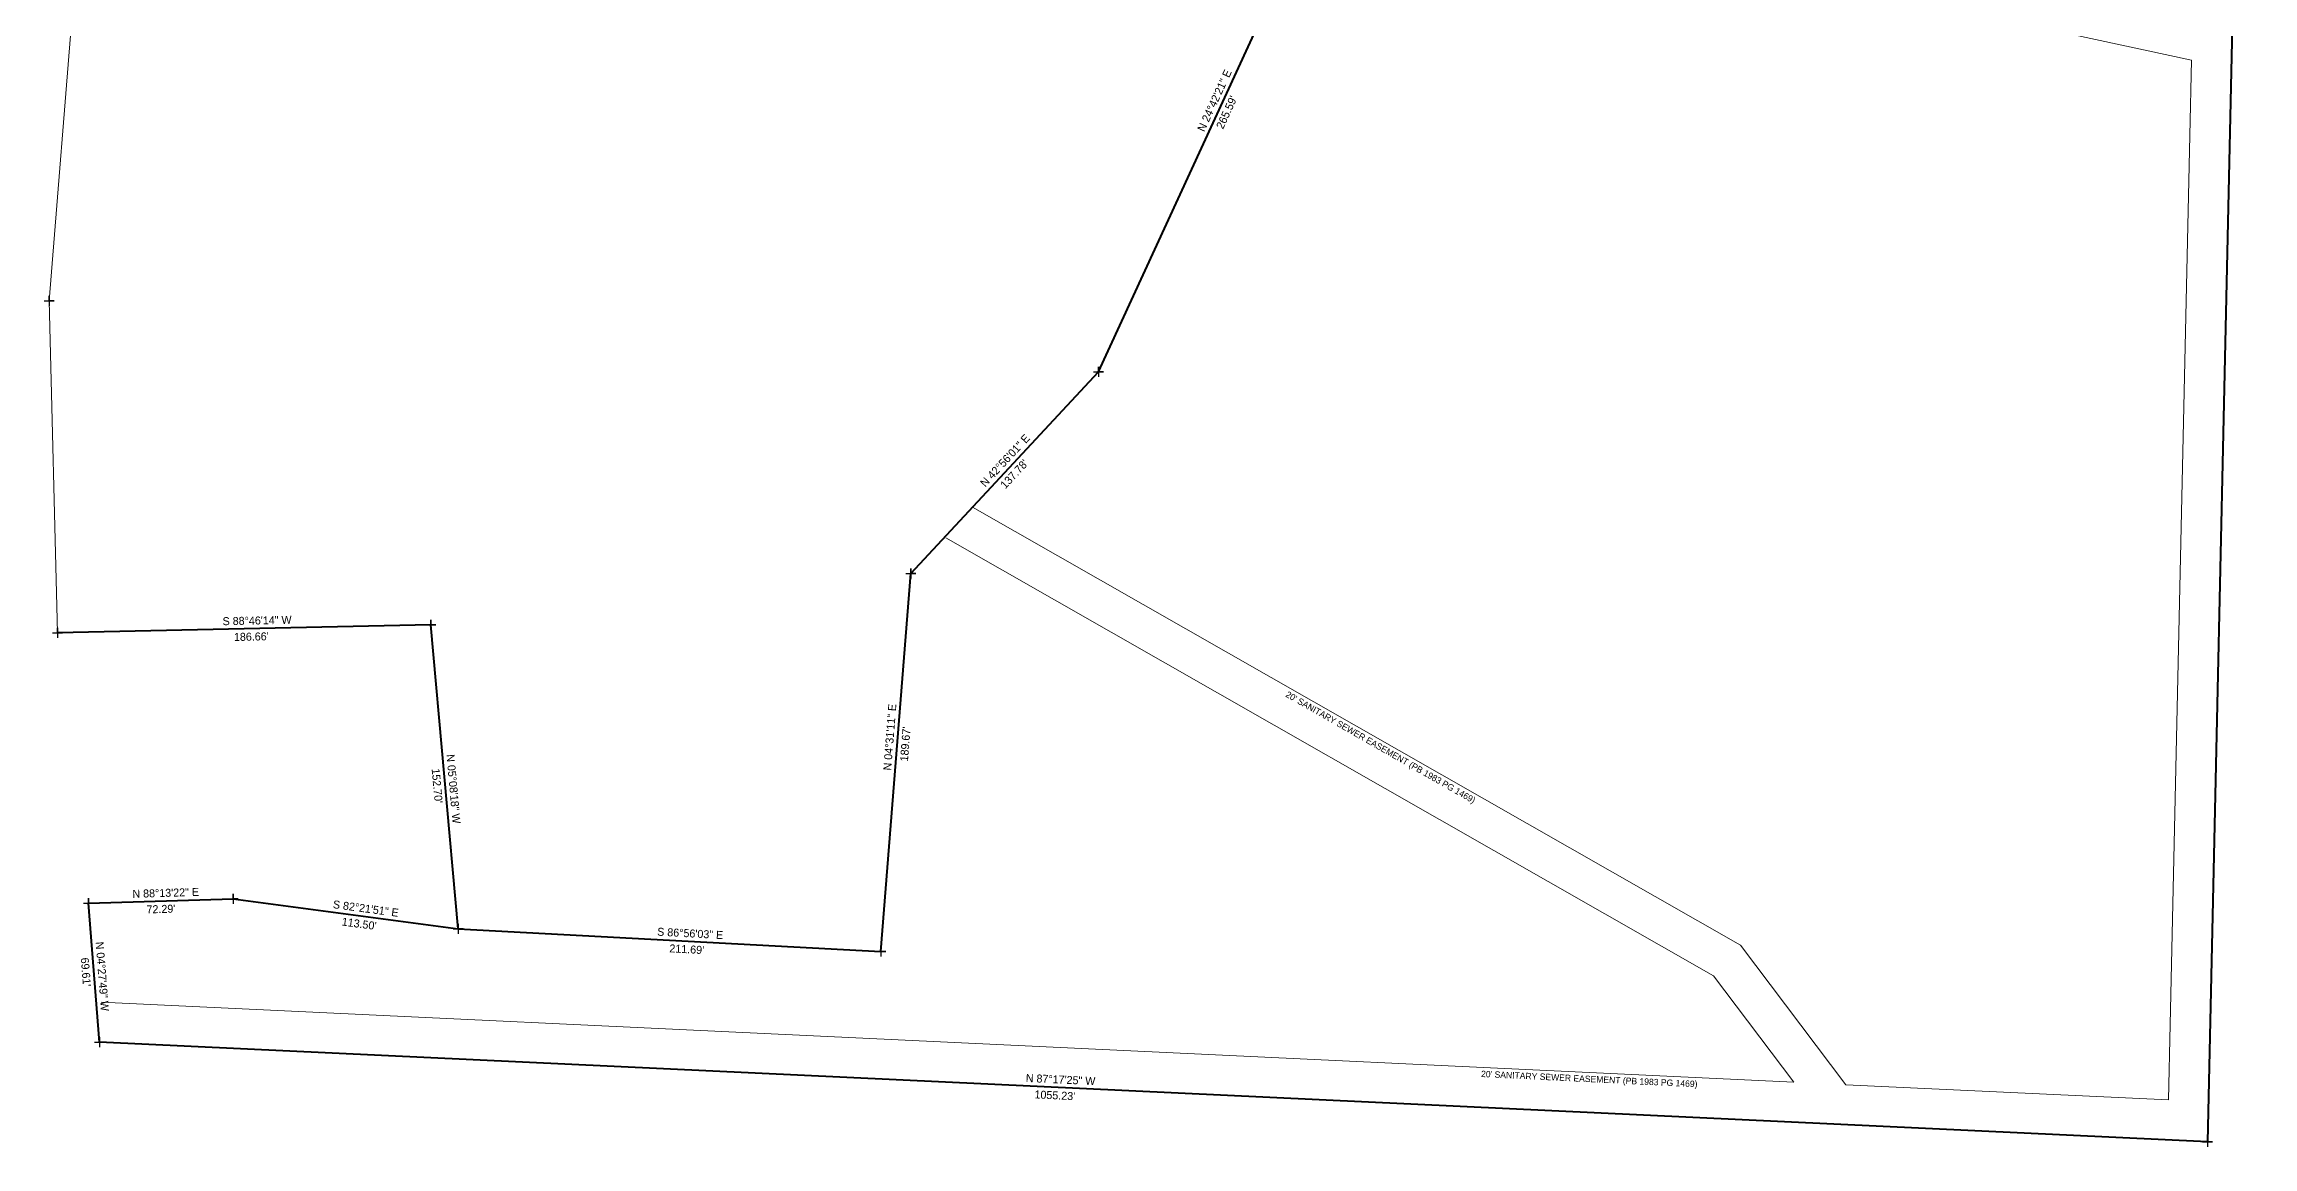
# Model space of a CAD drawing. Extents: x 2081991 to 2084654, y 739892 to 742657.
# Drawn here: x 2082572 to 2083676, y 739892 to 740443 of the extents above; entities that cross this region are included whole.
import ezdxf
from ezdxf.enums import TextEntityAlignment as Align

# ---------------------------------------------------------------- set-up
doc = ezdxf.new("R2010")
doc.units = 0
doc.header["$MEASUREMENT"] = 0
for name, color, linetype, lineweight in [('Exist Property Corner CELL', 6, 'Continuous', 30), ('Exist Property Line', 6, 'Continuous', 40), ('Exist Property Line Text', 6, 'Continuous', 13), ('Exist Right of Way Easement Line', 6, 'Continuous', 13), ('Exist Right of Way Easement Line Text', 6, 'Continuous', 13), ('Exist Right of Way Line', 6, 'Continuous', 13)]:
    doc.layers.add(name, color=color, linetype=linetype, lineweight=lineweight)
doc.styles.add('Style-WORKING', font='WORKING.shx')

# ---------------------------------------------------------------- blocks, each defined once
blk = doc.blocks.new('EXIST PROPERTY CORNER')
at = {"layer": 'Exist Property Corner CELL', "flags": 128}
blk.add_lwpolyline([(-0.05, 0), (0.05, 0), (0, 0), (0, 0.05), (0, -0.05)], dxfattribs=at)
at = {"layer": 'Exist Property Corner CELL'}
blk.add_point((0, 0), dxfattribs=at)

msp = doc.modelspace()

# ---------------------------------------------------------------- linework, layer by layer
at = {"layer": 'Exist Property Line', "ltscale": 50}
for p, q in [((2083676.203641, 740920.241579), (2083653.615682, 739894.200182)), ((2083099.082036, 740279.280024), (2083210.0883, 740520.559234)), ((2083005.232963, 740178.405448), (2083099.082036, 740279.280024)), ((2082990.286241, 739989.325295), (2083005.232963, 740178.405448)), ((2082765.220945, 740152.73204), (2082578.60391, 740148.72732)), ((2082778.896947, 740000.647049), (2082765.220945, 740152.73204)), ((2082594.148174, 740013.486653), (2082666.403402, 740015.728571)), ((2082666.403402, 740015.728571), (2082778.896947, 740000.647049)), ((2082599.565598, 739944.08778), (2082594.148174, 740013.486653)), ((2082778.896947, 740000.647049), (2082990.286241, 739989.325295)), ((2083653.615682, 739894.200182), (2082599.565598, 739944.08778))]:
    msp.add_line(p, q, dxfattribs=at)
at = {"layer": 'Exist Right of Way Easement Line', "ltscale": 50}
for p, q in [((2083645.516836, 740435.021438), (2083489.943586, 740468.657405)), ((2083645.516836, 740435.021438), (2083634.071986, 739915.147562)), ((2083036.120566, 740211.605284), (2083420.081305, 739992.471157)), ((2083022.723965, 740196.222998), (2083406.604529, 739977.134629)), ((2083420.081305, 739992.471157), (2083472.788153, 739922.781036)), ((2083406.604529, 739977.134629), (2083446.781392, 739924.011921)), ((2083446.781392, 739924.011921), (2082600.511128, 739964.065417)), ((2083634.071986, 739915.147562), (2083472.788153, 739922.781036))]:
    msp.add_line(p, q, dxfattribs=at)
at = {"layer": 'Exist Right of Way Line', "ltscale": 50}
for p, q in [((2082574.468954, 740314.74611), (2082605.343, 740701.2959)), ((2082578.60391, 740148.72732), (2082574.468954, 740314.74611))]:
    msp.add_line(p, q, dxfattribs=at)

# ---------------------------------------------------------------- block references
at = {"layer": 'Exist Property Corner CELL', "xscale": 50, "yscale": 50, "zscale": 50}
for p in [(2082574.468954, 740314.74611), (2083099.082036, 740279.280024), (2083005.232963, 740178.405448), (2082578.60391, 740148.72732), (2082765.220945, 740152.73204), (2082594.148174, 740013.486653), (2082666.403402, 740015.728571), (2082778.896947, 740000.647049), (2082990.286241, 739989.325295), (2082599.565598, 739944.08778), (2083653.615682, 739894.200182)]:
    msp.add_blockref('EXIST PROPERTY CORNER', p, dxfattribs=at)

# ---------------------------------------------------------------- texts
at = {"layer": 'Exist Property Line Text', "style": 'Style-WORKING'}
for s, rotation, p in [('N 24%%D42\'21" E', 65.294076, (2083157.069816, 740414.890442)), ("265.59'", 65.294076, (2083163.154118, 740408.974519)), ('N 42%%D56\'01" E', 47.066298, (2083052.322235, 740234.892211)), ("137.78'", 47.066298, (2083056.959242, 740228.131527)), ('S 88%%D46\'14" W', 1.229354, (2082678.41597, 740154.870164)), ("186.66'", 1.229354, (2082675.536156, 740146.806523)), ('N 04%%D31\'11" E', 85.480187, (2082994.748713, 740096.535753)), ("189.67'", 85.480187, (2083002.501935, 740093.098236)), ("152.70'", 275.138412, (2082768.443766, 740072.230646)), ('N 05%%D08\'18" W', 275.138412, (2082776.617209, 740070.660826)), ('N 88%%D13\'22" E', 1.77719, (2082632.727007, 740018.685593)), ('S 82%%D21\'51" E', 352.364134, (2082732.772647, 740010.866521)), ("72.29'", 1.77719, (2082630.333564, 740010.60748)), ("113.50'", 352.364134, (2082729.465506, 740003.238321)), ('N 04%%D27\'49" W', 274.463579, (2082601.01442, 739976.925044)), ('S 86%%D56\'03" E', 356.934237, (2082894.964099, 739998.436366)), ("211.69'", 356.934237, (2082893.250362, 739990.516686)), ("69.61'", 274.463579, (2082592.818359, 739979.124873)), ('N 87%%D17\'25" W', 357.290245, (2083080.133993, 739925.347226)), ("1055.23'", 357.290245, (2083077.275144, 739917.473578))]:
    msp.add_text(s, height=4, rotation=rotation, dxfattribs=at).set_placement(p, align=Align.MIDDLE_CENTER)
at = {"layer": 'Exist Right of Way Easement Line Text', "style": 'Style-WORKING'}
for rotation, p in [(330.285727, (2083240.114117, 740091.497577)), (357.290245, (2083344.461147, 739925.651098))]:
    msp.add_text("20' SANITARY SEWER EASEMENT (PB 1983 PG 1469)", height=3.2, rotation=rotation, dxfattribs=at).set_placement(p, align=Align.MIDDLE_CENTER)

doc.saveas('drawing.dxf')
